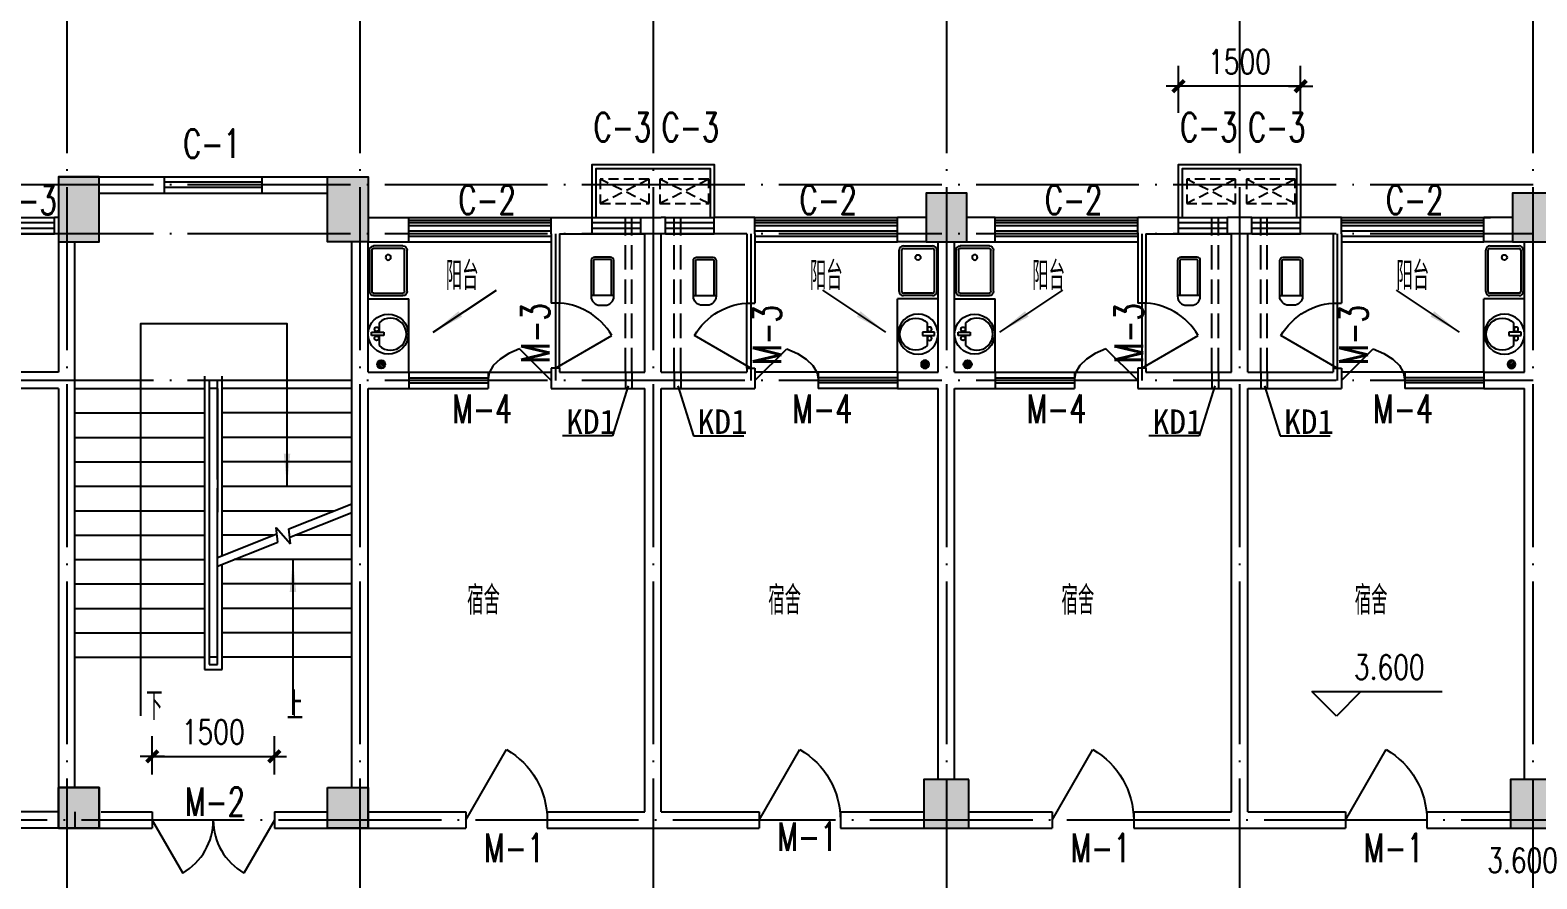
# Model space of a CAD drawing. Extents: x -105837 to 547563, y 466041 to 508041.
# Drawn here: x 81821 to 100320, y 488526 to 498948 of the extents above; entities that cross this region are included whole.
import ezdxf
from ezdxf.enums import TextEntityAlignment as Align

# ---------------------------------------------------------------- set-up
doc = ezdxf.new("R2010")
doc.units = 0
doc.header["$LTSCALE"] = 1000
doc.header["$MEASUREMENT"] = 0
for name, pattern in [('DASH', [0.35, 0.25, -0.1]), ('DOTE', [2.42, 2, -0.2, 0.02, -0.2]), ('HIDDEN2', [0.1875, 0.125, -0.0625])]:
    doc.linetypes.add(name, pattern=pattern)
doc.layers.get('0').update_dxf_attribs({"linetype": 'CONTINUOUS'})
doc.layers.get('DEFPOINTS').update_dxf_attribs({"linetype": 'CONTINUOUS'})
for name, color, linetype in [('2106', 2, 'CONTINUOUS'), ('COLUMN', 4, 'CONTINUOUS'), ('DOTE', 1, 'DOTE'), ('K-空调', 33, 'CONTINUOUS'), ('PUB_DIM', 3, 'CONTINUOUS'), ('STAIR', 2, 'CONTINUOUS'), ('S详图索引', 7, 'CONTINUOUS'), ('t-填充', 8, 'CONTINUOUS'), ('WALL', 255, 'CONTINUOUS'), ('WINDOW', 4, 'CONTINUOUS'), ('WINDOW_TEXT', 7, 'CONTINUOUS'), ('洁具', 6, 'CONTINUOUS'), ('管井', 5, 'CONTINUOUS'), ('门窗名称', 7, 'CONTINUOUS')]:
    doc.layers.add(name, color=color, linetype=linetype)
doc.styles.add('DIM_FONT', font='SIMPLEX.shx', dxfattribs={"width": 0.75})
doc.styles.add('SIMPLEX', font='SIMPLEX.SHX')
doc.styles.get("Standard").update_dxf_attribs({"font": 'txt.shx', "bigfont": 'hzdx.shx'})
doc.styles.add('国标仿宋', font='SIMPLEX.shx', dxfattribs={"width": 0.75, "bigfont": 'gbhzfs.shx'})
doc.styles.add('黑体', font='simhei.ttf', dxfattribs={"width": 0.7})
doc.dimstyles.new('DIMN', dxfattribs={"dimtxt": 300, "dimasz": 1, "dimexe": 250, "dimexo": 300, "dimgap": 150, "dimtad": 1, "dimdec": 0, "dimzin": 0, "dimdsep": 46, "dimtxsty": 'DIM_FONT', "dimblk": '_DIMX', "dimcen": 0.09, "dimclrt": 7, "dimadec": 0, "dimazin": 0, "dimtfac": 1, "dimtdec": 0, "dimtix": 1, "dimtmove": 2, "dimatfit": 3, "dimldrblk": '_DIMX', "dimfxl": 1, "dimtolj": 1, "dimtzin": 0, "dimarcsym": 0})

# ---------------------------------------------------------------- blocks, each defined once
blk = doc.blocks.new('10')
at = {"layer": '2106', "color": 8}
for points in [[(219229, 297660), (218729, 297660), (219229, 296860), (218729, 296860)], [(222529, 297660), (222029, 297660), (222529, 296860), (222029, 296860)], [(229879, 297460), (229379, 297460), (229879, 296860), (229379, 296860)], [(237079, 297460), (236579, 297460), (237079, 296860), (236579, 296860)], [(229904, 290260), (229354, 290260), (229904, 289660), (229354, 289660)], [(237104, 290260), (236554, 290260), (237104, 289660), (236554, 289660)], [(219229, 290160), (218729, 290160), (219229, 289660), (218729, 289660)], [(222529, 290160), (222029, 290160), (222529, 289660), (222029, 289660)]]:
    blk.add_solid(points, dxfattribs=at)
at = {"layer": 'COLUMN'}
for points in [[(219229, 297660), (218729, 297660), (218729, 296860), (219229, 296860)], [(222029, 297660), (222529, 297660), (222529, 296860), (222029, 296860)], [(229379, 296860), (229879, 296860), (229879, 297460), (229379, 297460)], [(236579, 296860), (237079, 296860), (237079, 297460), (236579, 297460)], [(229904, 290260), (229354, 290260), (229354, 289660), (229904, 289660)], [(236554, 289660), (237104, 289660), (237104, 290260), (236554, 290260)], [(219229, 290160), (218729, 290160), (218729, 289660), (219229, 289660)], [(218729, 290160), (219229, 290160), (219229, 289660), (218729, 289660)], [(222029, 290160), (222529, 290160), (222529, 289660), (222029, 289660)]]:
    blk.add_lwpolyline(points, close=True, dxfattribs=at)
blk = doc.blocks.new('_DIMX')
blk.add_line((-150, 0), (150, 0))
at = {"const_width": 50}
blk.add_lwpolyline([(-70, -70), (70, 70)], dxfattribs=at)
blk = doc.blocks.new('_dblk1')
for p, q in [((-0.5, 0), (-0.25, -0.433)), ((0.5, 0), (0.25, -0.433))]:
    blk.add_line(p, q)
for centre, start, end in [((-0.5, 0), 300, 0), ((0.5, 0), 180, 240)]:
    blk.add_arc(centre, 0.5, start, end)
at = {"layer": 'WINDOW_TEXT', "style": 'SIMPLEX', "flags": 9}
blk.add_attdef('A', text='', height=1, dxfattribs=at).set_placement((0, 1.5), align=Align.MIDDLE)
blk = doc.blocks.new('_WBLK')
for p, q in [((-0.5, 0.5), (0.5, 0.5)), ((0.5, 0.167), (-0.5, 0.167)), ((0.5, -0.167), (-0.5, -0.167)), ((-0.5, -0.5), (0.5, -0.5))]:
    blk.add_line(p, q)
at = {"layer": 'WINDOW_TEXT', "style": 'SIMPLEX', "flags": 9}
blk.add_attdef('A', text='', height=1, dxfattribs=at).set_placement((0, 1.5), align=Align.MIDDLE)
blk = doc.blocks.new('_A1SFU')
blk.add_line((-0.5, 0), (0, -0.866))
blk.add_arc((-0.5, 0), 1, 300, 0)
blk = doc.blocks.new('831OOUV1')
for p, q in [((100, 0), (-100, 0)), ((-140, -40), (-140, -480)), ((-110, -40), (-110, -470)), ((100, -30), (-100, -30)), ((110, -470), (110, -40)), ((140, -480), (140, -40)), ((140, -470), (-140, -470)), ((-30, -590), (30, -590))]:
    blk.add_line(p, q)
for centre, radius, start, end in [((-100, -40), 40, 90, 180), ((100, -40), 40, 0, 90), ((-100, -40), 10, 90, 180), ((100, -40), 10, 0, 90), ((-30, -480), 110, 180, 270), ((30, -480), 110, 270, 0)]:
    blk.add_arc(centre, radius, start, end)
at = {"width": 0.8, "flags": 9}
for tag in ['XSIZE', 'YSIZE']:
    blk.add_attdef(tag, (0, 0), '', height=0.5, dxfattribs=at)
blk = doc.blocks.new('_B8IMA')
for p, q in [((0.277, 1.929), (0.202, 1.656)), ((0.5, 0), (0.277, 1.929)), ((0.202, 1.656), (0.14, 1.31)), ((0.14, 1.31), (0.093, 0.906)), ((0.093, 0.906), (0.064, 0.463)), ((-0.5, 0.5), (0.056, 0.5)), ((0.064, 0.463), (0.055, 0)), ((0.056, 0.5), (0.056, -0.5)), ((-0.5, 0.15), (0.056, 0.15)), ((-0.5, -0.15), (0.056, -0.15)), ((-0.5, -0.5), (0.056, -0.5))]:
    blk.add_line(p, q)
blk = doc.blocks.new('831Q1OE7')
at = {"color": 0}
for p, q in [((-49, 7), (-7, 49)), ((-47, -18), (18, 47)), ((-35, -35), (35, 35)), ((-18, -47), (47, 18)), ((7, -49), (49, -7))]:
    blk.add_line(p, q, dxfattribs=at)
at = {"extrusion": (0, 0, -1)}
blk.add_ellipse((0, 0), major_axis=(35.4, 35.4), ratio=1, dxfattribs=at)
at = {"width": 0.8, "flags": 9}
for tag in ['XSIZE', 'YSIZE']:
    blk.add_attdef(tag, (0, 0), '', height=0.5, dxfattribs=at)
blk = doc.blocks.new('_E33IEP')
for p, q in [((44, -21), (44, 20)), ((44, 20), (194, 20)), ((135, 135), (135, 20)), ((194, 20), (194, -21)), ((194, -21), (44, -21)), ((135, -21), (135, -144))]:
    blk.add_line(p, q)
for centre, radius in [((248, -5), 246), ((106, 56), 26.7), ((105, -55), 26.7)]:
    blk.add_circle(centre, radius)
blk.add_arc((274, -5), 197, 225.2527, 134.7473)
at = {"style": 'DIM_FONT', "width": 0.8, "flags": 9}
for tag in ['XSIZE', 'YSIZE']:
    blk.add_attdef(tag, (0, 0), '', height=0.5, dxfattribs=at)
at = {"width": 0.8, "flags": 9}
for tag in ['YSIZE', 'XSIZE']:
    blk.add_attdef(tag, (2, -251), '', height=150, dxfattribs=at)
blk = doc.blocks.new('_dblk')
blk.add_line((-0.5, 0), (0, -0.866))
blk.add_arc((-0.5, 0), 1, 300, 0)
at = {"layer": 'WINDOW_TEXT', "style": 'SIMPLEX', "flags": 9}
blk.add_attdef('A', text='', height=1, dxfattribs=at).set_placement((0, 1.5), align=Align.MIDDLE)
blk = doc.blocks.new('_arrow')
blk.add_solid([(0, 0), (-1, 0.1), (-1, -0.1)])
blk = doc.blocks.new('831PN7ET')
for p, q in [((-255, 0), (255, 0)), ((-305, -410), (-305, -50)), ((-275, -410), (-275, -50)), ((-255, -30), (255, -30)), ((275, -50), (275, -410)), ((305, -50), (305, -410)), ((255, -430), (-255, -430)), ((255, -460), (-255, -460))]:
    blk.add_line(p, q)
blk.add_circle((165, -230), 32.5)
for centre, radius, start, end in [((-255, -50), 50, 90, 180), ((255, -50), 50, 0, 90), ((-255, -50), 20, 90, 180), ((255, -50), 20, 0, 90), ((-255, -410), 50, 180, 270), ((-255, -410), 20, 180, 270), ((255, -410), 50, 270, 0), ((255, -410), 20, 270, 0)]:
    blk.add_arc(centre, radius, start, end)
at = {"width": 0.8, "flags": 9}
for tag in ['XSIZE', 'YSIZE']:
    blk.add_attdef(tag, (0, 0), '', height=0.5, dxfattribs=at)
blk = doc.blocks.new('*D616')
at = {"layer": 'DEFPOINTS', "color": 0, "transparency": 16777216}
for p in [(95920, 498260), (95920, 497634), (97420, 497634)]:
    blk.add_point(p, dxfattribs=at)
at = {"layer": 'PUB_DIM', "color": 0, "lineweight": -2, "transparency": 16777216}
for p, q in [((95920, 497934), (95920, 498510)), ((97420, 497934), (97420, 498510)), ((97419, 498260), (95921, 498260))]:
    blk.add_line(p, q, dxfattribs=at)
at = {"layer": 'PUB_DIM', "color": 0, "lineweight": -2, "transparency": 16777216, "rotation": 180}
blk.add_blockref('_DIMX', (95920, 498260), dxfattribs=at)
at = {"layer": 'PUB_DIM', "color": 0, "lineweight": -2, "transparency": 16777216}
blk.add_blockref('_DIMX', (97420, 498260), dxfattribs=at)
at = {"layer": 'PUB_DIM', "color": 7, "transparency": 16777216, "insert": (96670, 498560), "char_height": 300, "attachment_point": 5, "style": 'DIM_FONT'}
blk.add_mtext('\\A1;1500', dxfattribs=at)

msp = doc.modelspace()

# ---------------------------------------------------------------- linework, layer by layer
for p, q in [((86470.1323, 496647.06735), (88220.1323, 496647.06735)), ((90720.1323, 496647.06735), (92470.1323, 496647.06735)), ((93670.1323, 496647.06735), (95420.1323, 496647.06735)), ((97920.1323, 496647.06735), (99751.34434, 496647.06735)), ((88320.1323, 494797.06735), (88320.1323, 495597.06735)), ((90620.1323, 494797.06735), (90620.1323, 495597.06735)), ((95520.1323, 494797.06735), (95520.1323, 495597.06735)), ((97820.1323, 495597.06735), (97820.1323, 494797.06735)), ((87443.47768, 494747.06735), (88220.1323, 494747.06735)), ((91496.78693, 494747.06735), (90720.1323, 494747.06735)), ((94643.47768, 494747.06735), (95420.1323, 494747.06735)), ((98696.78693, 494747.06735), (97920.1323, 494747.06735))]:
    msp.add_line(p, q)
at = {"layer": 'DOTE'}
for p, q in [((82270.1323, 499439.05978), (82270.1323, 476824.65569)), ((85870.1323, 499439.05978), (85870.1323, 476824.65569)), ((89470.1323, 499439.05978), (89470.1323, 476824.65569)), ((93070.1323, 499439.05978), (93070.1323, 476824.65569)), ((96670.1323, 499439.05978), (96670.1323, 476824.65569)), ((100270.1323, 499439.05978), (100270.1323, 476824.65569)), ((126894.95214, 497047.06735), (77176.09547, 497047.06735)), ((126894.95214, 496447.06735), (77176.09547, 496447.06735)), ((88270.1323, 496447.06735), (88270.1323, 494647.06735)), ((90670.1323, 496447.06735), (90670.1323, 494647.06735)), ((95470.1323, 496447.06735), (95470.1323, 494647.06735)), ((97870.1323, 496447.06735), (97870.1323, 494647.06735)), ((126894.95214, 494647.06735), (77176.09547, 494647.06735)), ((111070.1323, 489247.06735), (77176.09547, 489247.06735))]:
    msp.add_line(p, q, dxfattribs=at)
at = {"layer": 'K-空调', "linetype": 'HIDDEN2'}
for p, q in [((89421.08566, 497118.21471, 1272.79221), (88821.08566, 496818.21471, 1272.79221)), ((89421.08566, 496818.21471, 1272.79221), (88821.08566, 497118.21471, 1272.79221)), ((90153.54391, 496818.21471, 1272.79221), (89553.54391, 497118.21471, 1272.79221)), ((90153.54391, 497118.21471, 1272.79221), (89553.54391, 496818.21471, 1272.79221)), ((96621.08566, 496818.21471, 1272.79221), (96021.08566, 497118.21471, 1272.79221)), ((96621.08566, 497118.21471, 1272.79221), (96021.08566, 496818.21471, 1272.79221)), ((97353.54391, 497118.21471, 1272.79221), (96753.54391, 496818.21471, 1272.79221)), ((97353.54391, 496818.21471, 1272.79221), (96753.54391, 497118.21471, 1272.79221))]:
    msp.add_line(p, q, dxfattribs=at)
at = {"layer": 'K-空调'}
for points in [[(88720.1323, 496647.06735), (88720.1323, 497297.06735), (90220.1323, 497297.06735), (90220.1323, 496647.06735)], [(95920.1323, 496647.06735), (95920.1323, 497297.06735), (97420.1323, 497297.06735), (97420.1323, 496647.06735)], [(88770.1323, 496647.06735), (88770.1323, 497247.06735), (90170.1323, 497247.06735), (90170.1323, 496647.06735)], [(95970.1323, 496647.06735), (95970.1323, 497247.06735), (97370.1323, 497247.06735), (97370.1323, 496647.06735)]]:
    msp.add_lwpolyline(points, dxfattribs=at)
at = {"layer": 'K-空调', "linetype": 'HIDDEN2', "elevation": 1272.79221}
for points in [[(88821.08566, 497118.21471), (88821.08566, 496818.21471), (89421.08566, 496818.21471), (89421.08566, 497118.21471)], [(89553.54391, 497118.21471), (89553.54391, 496818.21471), (90153.54391, 496818.21471), (90153.54391, 497118.21471)], [(96021.08566, 497118.21471), (96021.08566, 496818.21471), (96621.08566, 496818.21471), (96621.08566, 497118.21471)], [(96753.54391, 497118.21471), (96753.54391, 496818.21471), (97353.54391, 496818.21471), (97353.54391, 497118.21471)]]:
    msp.add_lwpolyline(points, close=True, dxfattribs=at)
at = {"layer": 'PUB_DIM'}
for p, q in [((97558.72955, 490824.83851), (98158.72955, 490824.83851)), ((97858.72955, 490524.83851), (97558.72955, 490824.83851)), ((98158.72955, 490824.83851), (97858.72955, 490524.83851)), ((97858.72955, 490824.83851), (99157.30098, 490824.83851))]:
    msp.add_line(p, q, dxfattribs=at)
at = {"layer": 'PUB_DIM', "elevation": 1272.79221}
for points in [[(86770.20426, 495240.60548), (87545.0932, 495756.79931)], [(92326.96515, 495240.60548), (91552.07621, 495756.79931)], [(93725.53992, 495240.60548), (94500.42886, 495756.79931)], [(99370.06035, 495240.60548), (98595.17141, 495756.79931)]]:
    msp.add_lwpolyline(points, dxfattribs=at)
at = {"layer": 'PUB_DIM'}
for points in [[(84975.1323, 493347.06735), (84975.1323, 495341.84439), (83177.87478, 495341.84439), (83177.87478, 490529.02568)], [(85048.00387, 492447.06735), (85048.00387, 490540.34973)]]:
    msp.add_lwpolyline(points, dxfattribs=at)
at = {"layer": 'STAIR', "linetype": 'Continuous'}
for p, q in [((83960.1323, 494697.06735), (83960.1323, 491097.06735)), ((84180.1323, 492496.4734), (84180.1323, 494697.06735)), ((82370.1323, 494547.06735), (83960.1323, 494547.06735)), ((84020.1323, 494637.06735), (84020.1323, 491157.06735)), ((84120.1323, 494547.06735), (84020.1323, 494547.06735)), ((84020.1323, 494547.06735), (84020.1323, 491247.06735)), ((84120.1323, 493430.919), (84120.1323, 494637.06735)), ((84120.1323, 494547.06735), (84120.1323, 493028.37526)), ((85770.1323, 494547.06735), (84180.1323, 494547.06735)), ((82370.1323, 494247.06735), (83960.1323, 494247.06735)), ((85770.1323, 494247.06735), (84180.1323, 494247.06735)), ((82370.1323, 493947.06735), (83960.1323, 493947.06735)), ((85770.1323, 493947.06735), (84180.1323, 493947.06735)), ((82370.1323, 493647.06735), (83960.1323, 493647.06735)), ((85770.1323, 493647.06735), (84180.1323, 493647.06735)), ((82370.1323, 493347.06735), (83960.1323, 493347.06735)), ((84120.1323, 492472.4734), (84120.1323, 493323.21571)), ((84180.1323, 493347.06735), (85770.1323, 493347.06735)), ((82370.1323, 493047.06735), (83960.1323, 493047.06735)), ((84180.1323, 493047.06735), (85556.61719, 493047.06735)), ((84997.6265, 492823.47108), (85770.1323, 493132.4734)), ((85009.88711, 492720.67203), (85770.1323, 493024.7701)), ((84120.1323, 491157.06735), (84120.1323, 492920.67197)), ((84840.46076, 492838.52979), (85019.74464, 492638.0216)), ((84861.59211, 492661.35403), (84840.46076, 492838.52979)), ((85019.74464, 492638.0216), (84997.6265, 492823.47108)), ((82370.1323, 492747.06735), (83960.1323, 492747.06735)), ((84120.1323, 492472.4734), (84849.3315, 492764.15308)), ((84120.1323, 492364.7701), (84861.59211, 492661.35403)), ((84806.61719, 492747.06735), (84180.1323, 492747.06735)), ((85770.1323, 492747.06735), (85075.87543, 492747.06735)), ((82370.1323, 492447.06735), (83960.1323, 492447.06735)), ((85770.1323, 492447.06735), (84325.87543, 492447.06735)), ((84120.1323, 491247.06735), (84120.1323, 492364.7701)), ((84180.1323, 491097.06735), (84180.1323, 492388.7701)), ((82370.1323, 492147.06735), (83960.1323, 492147.06735)), ((85770.1323, 492147.06735), (84180.1323, 492147.06735)), ((82370.1323, 491847.06735), (83960.1323, 491847.06735)), ((85770.1323, 491847.06735), (84180.1323, 491847.06735)), ((82370.1323, 491547.06735), (83960.1323, 491547.06735)), ((85770.1323, 491547.06735), (84180.1323, 491547.06735)), ((82370.1323, 491247.06735), (83960.1323, 491247.06735)), ((84120.1323, 491247.06735), (84020.1323, 491247.06735)), ((84020.1323, 491157.06735), (84120.1323, 491157.06735)), ((85770.1323, 491247.06735), (84180.1323, 491247.06735)), ((83960.1323, 491097.06735), (84180.1323, 491097.06735))]:
    msp.add_line(p, q, dxfattribs=at)
at = {"layer": 't-填充', "color": 6}
for p, q in [((86470.1323, 496614.43616), (88220.1323, 496614.43616)), ((86470.1323, 496584.43616), (88220.1323, 496584.43616)), ((90720.1323, 496614.43616), (92470.1323, 496614.43616)), ((90720.1323, 496584.43616), (92470.1323, 496584.43616)), ((93670.1323, 496614.43616), (95420.1323, 496614.43616)), ((93670.1323, 496584.43616), (95420.1323, 496584.43616)), ((97920.1323, 496614.43616), (99670.1323, 496614.43616)), ((97920.1323, 496584.43616), (99670.1323, 496584.43616))]:
    msp.add_line(p, q, dxfattribs=at)
at = {"layer": 'WALL', "linetype": 'Continuous'}
for p, q in [((82170.1323, 497147.06735), (83470.1323, 497147.06735)), ((84670.1323, 497147.06735), (85470.1323, 497147.06735)), ((82670.1323, 496947.06735), (83470.1323, 496947.06735)), ((84670.1323, 496947.06735), (85470.1323, 496947.06735)), ((85970.1323, 496647.06735), (86470.1323, 496647.06735)), ((88220.1323, 496647.06735), (88720.1323, 496647.06735)), ((89320.1323, 496647.06735), (89370.1323, 496647.06735)), ((89370.1323, 496647.06735), (89570.1323, 496647.06735)), ((89620.1323, 496647.06735), (89570.1323, 496647.06735)), ((90720.1323, 496647.06735), (90220.1323, 496647.06735)), ((92820.1323, 496647.06735), (92470.1323, 496647.06735)), ((93670.1323, 496647.06735), (93320.1323, 496647.06735)), ((95920.1323, 496647.06735), (95420.1323, 496647.06735)), ((96820.1323, 496647.06735), (96520.1323, 496647.06735)), ((97920.1323, 496647.06735), (97420.1323, 496647.06735)), ((100020.1323, 496647.06735), (99670.1323, 496647.06735)), ((82170.1323, 496447.06735), (82170.1323, 494747.06735)), ((82170.1323, 496347.06735), (82170.1323, 494747.06735)), ((82370.1323, 489647.06735), (82370.1323, 496347.06735)), ((85770.1323, 489647.06735), (85770.1323, 496347.06735)), ((85970.1323, 494747.06735), (85970.1323, 496347.06735)), ((85970.1323, 496347.06735), (86470.1323, 496347.06735)), ((88320.1323, 496447.06735), (88720.1323, 496447.06735)), ((89320.1323, 496447.06735), (89370.1323, 496447.06735)), ((89370.1323, 494747.06735), (89370.1323, 496447.06735)), ((89620.1323, 496447.06735), (89570.1323, 496447.06735)), ((89570.1323, 494747.06735), (89570.1323, 496447.06735)), ((90620.1323, 496447.06735), (90220.1323, 496447.06735)), ((92820.1323, 496347.06735), (92470.1323, 496347.06735)), ((92970.1323, 494747.06735), (92970.1323, 496347.06735)), ((93170.1323, 494747.06735), (93170.1323, 496347.06735)), ((93320.1323, 496347.06735), (93670.1323, 496347.06735)), ((95520.1323, 496447.06735), (95920.1323, 496447.06735)), ((96520.1323, 496447.06735), (96570.1323, 496447.06735)), ((96570.1323, 494747.06735), (96570.1323, 496447.06735)), ((96770.1323, 494747.06735), (96770.1323, 496447.06735)), ((96820.1323, 496447.06735), (96770.1323, 496447.06735)), ((97820.1323, 496447.06735), (97420.1323, 496447.06735)), ((100020.1323, 496347.06735), (99670.1323, 496347.06735)), ((100170.1323, 494747.06735), (100170.1323, 496347.06735)), ((82170.1323, 494747.06735), (81120.1323, 494747.06735)), ((85970.1323, 494747.06735), (86470.1323, 494747.06735)), ((88320.1323, 494747.06735), (89370.1323, 494747.06735)), ((89570.1323, 494747.06735), (90620.1323, 494747.06735)), ((92470.1323, 494747.06735), (92970.1323, 494747.06735)), ((93170.1323, 494747.06735), (93670.1323, 494747.06735)), ((95520.1323, 494747.06735), (96570.1323, 494747.06735)), ((96770.1323, 494747.06735), (97820.1323, 494747.06735)), ((99670.1323, 494747.06735), (100170.1323, 494747.06735)), ((82170.1323, 494547.06735), (81020.1323, 494547.06735)), ((82170.1323, 494547.06735), (82170.1323, 489147.06735)), ((85970.1323, 494547.06735), (86470.1323, 494547.06735)), ((85970.1323, 489147.06735), (85970.1323, 494547.06735)), ((88220.1323, 494547.06735), (89370.1323, 494547.06735)), ((89370.1323, 489347.06735), (89370.1323, 494547.06735)), ((89570.1323, 494547.06735), (90720.1323, 494547.06735)), ((89570.1323, 489347.06735), (89570.1323, 494547.06735)), ((92470.1323, 494547.06735), (92970.1323, 494547.06735)), ((92970.1323, 489747.06735), (92970.1323, 494547.06735)), ((93170.1323, 494547.06735), (93670.1323, 494547.06735)), ((93170.1323, 489747.06735), (93170.1323, 494547.06735)), ((95420.1323, 494547.06735), (96570.1323, 494547.06735)), ((96570.1323, 489347.06735), (96570.1323, 494547.06735)), ((96770.1323, 494547.06735), (97920.1323, 494547.06735)), ((96770.1323, 489347.06735), (96770.1323, 494547.06735)), ((99670.1323, 494547.06735), (100170.1323, 494547.06735)), ((100170.1323, 489747.06735), (100170.1323, 494547.06735)), ((85970.1323, 489347.06735), (87170.1323, 489347.06735)), ((88170.1323, 489347.06735), (89370.1323, 489347.06735)), ((89570.1323, 489347.06735), (90770.1323, 489347.06735)), ((91770.1323, 489347.06735), (92795.13154, 489347.06735)), ((93345.1323, 489347.06735), (94370.1323, 489347.06735)), ((95370.1323, 489347.06735), (96570.1323, 489347.06735)), ((96770.1323, 489347.06735), (97970.1323, 489347.06735)), ((98970.1323, 489347.06735), (99995.13154, 489347.06735)), ((82170.1323, 489147.06735), (82369.6323, 489147.06735)), ((82370.1323, 489147.56735), (82369.6323, 489147.06735)), ((85970.1323, 489147.06735), (87170.1323, 489147.06735)), ((88170.1323, 489147.06735), (89470.1323, 489147.06735)), ((89470.1323, 489147.06735), (90770.1323, 489147.06735)), ((91770.1323, 489147.06735), (93345.1323, 489147.06735)), ((93345.1323, 489147.06735), (94370.1323, 489147.06735)), ((95370.1323, 489147.06735), (96670.1323, 489147.06735)), ((96670.1323, 489147.06735), (97970.1323, 489147.06735)), ((98970.1323, 489147.06735), (100545.1323, 489147.06735))]:
    msp.add_line(p, q, dxfattribs=at)
at = {"layer": 'WALL'}
for p, q in [((83470.1323, 496947.06735), (83470.1323, 497147.06735)), ((84670.1323, 496947.06735), (84670.1323, 497147.06735)), ((82170.1323, 496647.06735), (82120.1323, 496647.06735)), ((82120.1323, 496447.06735), (82120.1323, 496647.06735)), ((86470.1323, 496347.06735), (86470.1323, 496647.06735)), ((88220.1323, 496447.06735), (88220.1323, 496647.06735)), ((88720.1323, 496447.06735), (88720.1323, 496647.06735)), ((89320.1323, 496447.06735), (89320.1323, 496647.06735)), ((89620.1323, 496447.06735), (89620.1323, 496647.06735)), ((90220.1323, 496447.06735), (90220.1323, 496647.06735)), ((90720.1323, 496447.06735), (90720.1323, 496647.06735)), ((92470.1323, 496347.06735), (92470.1323, 496647.06735)), ((93670.1323, 496347.06735), (93670.1323, 496647.06735)), ((95420.1323, 496447.06735), (95420.1323, 496647.06735)), ((95920.1323, 496447.06735), (95920.1323, 496647.06735)), ((96520.1323, 496447.06735), (96520.1323, 496647.06735)), ((96820.1323, 496447.06735), (96820.1323, 496647.06735)), ((97420.1323, 496447.06735), (97420.1323, 496647.06735)), ((97920.1323, 496447.06735), (97920.1323, 496647.06735)), ((99670.1323, 496347.06735), (99670.1323, 496647.06735)), ((82170.1323, 496447.06735), (82120.1323, 496447.06735)), ((88220.1323, 496447.06735), (88220.1323, 495597.06735)), ((88320.1323, 496447.06735), (88320.1323, 495597.06735)), ((90620.1323, 496447.06735), (90620.1323, 495597.06735)), ((90720.1323, 496447.06735), (90720.1323, 495597.06735)), ((95420.1323, 496447.06735), (95420.1323, 495597.06735)), ((95520.1323, 496447.06735), (95520.1323, 495597.06735)), ((97820.1323, 496447.06735), (97820.1323, 495597.06735)), ((97920.1323, 496447.06735), (97920.1323, 495597.06735)), ((88320.1323, 495597.06735), (88220.1323, 495597.06735)), ((90620.1323, 495597.06735), (90720.1323, 495597.06735)), ((95520.1323, 495597.06735), (95420.1323, 495597.06735)), ((97820.1323, 495597.06735), (97920.1323, 495597.06735)), ((86470.1323, 494747.06735), (86470.1323, 494547.06735)), ((88220.1323, 494797.06735), (88220.1323, 494747.06735)), ((88320.1323, 494797.06735), (88220.1323, 494797.06735)), ((88220.1323, 494747.06735), (88220.1323, 494547.06735)), ((88320.1323, 494797.06735), (88320.1323, 494747.06735)), ((90620.1323, 494797.06735), (90620.1323, 494747.06735)), ((90620.1323, 494797.06735), (90720.1323, 494797.06735)), ((90720.1323, 494797.06735), (90720.1323, 494747.06735)), ((90720.1323, 494747.06735), (90720.1323, 494547.06735)), ((92470.1323, 494747.06735), (92470.1323, 494547.06735)), ((93670.1323, 494747.06735), (93670.1323, 494547.06735)), ((95520.1323, 494797.06735), (95420.1323, 494797.06735)), ((95420.1323, 494797.06735), (95420.1323, 494747.06735)), ((95420.1323, 494747.06735), (95420.1323, 494547.06735)), ((95520.1323, 494797.06735), (95520.1323, 494747.06735)), ((97820.1323, 494797.06735), (97920.1323, 494797.06735)), ((97820.1323, 494797.06735), (97820.1323, 494747.06735)), ((97920.1323, 494797.06735), (97920.1323, 494747.06735)), ((97920.1323, 494747.06735), (97920.1323, 494547.06735)), ((99670.1323, 494747.06735), (99670.1323, 494547.06735)), ((82170.1323, 489347.06735), (80970.1323, 489347.06735)), ((82370.1323, 489347.06735), (82370.1323, 489147.56735)), ((82695.1323, 489347.06735), (83320.1323, 489347.06735)), ((83320.1323, 489347.06735), (83320.1323, 489147.06735)), ((84820.1323, 489347.06735), (85470.13306, 489347.06735)), ((84820.1323, 489347.06735), (84820.1323, 489147.06735)), ((87170.1323, 489347.06735), (87170.1323, 489147.06735)), ((88170.1323, 489347.06735), (88170.1323, 489147.06735)), ((90770.1323, 489347.06735), (90770.1323, 489147.06735)), ((91770.1323, 489347.06735), (91770.1323, 489147.06735)), ((94370.1323, 489347.06735), (94370.1323, 489147.06735)), ((95370.1323, 489347.06735), (95370.1323, 489147.06735)), ((97970.1323, 489347.06735), (97970.1323, 489147.06735)), ((98970.1323, 489347.06735), (98970.1323, 489147.06735)), ((82170.1323, 489147.06735), (80970.1323, 489147.06735)), ((82370.1323, 489147.06735), (83320.1323, 489147.06735)), ((84820.1323, 489147.06735), (85970.1323, 489147.06735))]:
    msp.add_line(p, q, dxfattribs=at)
at = {"layer": '洁具'}
for p, q in [((85970.1323, 495647.06735), (86470.1323, 495647.06735)), ((86470.1323, 494747.06735), (86470.1323, 495647.06735)), ((92470.1323, 494747.06735), (92470.1323, 495647.06735)), ((92970.1323, 495647.06735), (92470.1323, 495647.06735)), ((93170.1323, 495647.06735), (93670.1323, 495647.06735)), ((93670.1323, 494747.06735), (93670.1323, 495647.06735)), ((99670.1323, 494747.06735), (99670.1323, 495647.06735)), ((100170.1323, 495647.06735), (99670.1323, 495647.06735))]:
    msp.add_line(p, q, dxfattribs=at)
at = {"layer": '管井', "linetype": 'DASH', "ltscale": 1.2}
for p, q in [((89130.1336, 494747.06735), (89130.1336, 496647.06735)), ((89210.1336, 494747.06735), (89210.1336, 496647.06735)), ((89730.131, 494747.06735), (89730.131, 496647.06735)), ((89810.131, 494747.06735), (89810.131, 496647.06735)), ((96330.1336, 494747.06735), (96330.1336, 496647.06735)), ((96410.1336, 494747.06735), (96410.1336, 496647.06735)), ((96930.131, 494747.06735), (96930.131, 496647.06735)), ((97010.131, 494747.06735), (97010.131, 496647.06735))]:
    msp.add_line(p, q, dxfattribs=at)
at = {"layer": '管井', "ltscale": 0.5}
for p, q in [((89130.1336, 494747.06735), (89130.13252, 494547.06735)), ((89210.1336, 494747.06735), (89210.13252, 494547.06735)), ((89730.131, 494747.06735), (89730.13208, 494547.06735)), ((89810.131, 494747.06735), (89810.13208, 494547.06735)), ((96330.1336, 494747.06735), (96330.13252, 494547.06735)), ((96410.1336, 494747.06735), (96410.13252, 494547.06735)), ((96930.131, 494747.06735), (96930.13208, 494547.06735)), ((97010.131, 494747.06735), (97010.13208, 494547.06735)), ((89165.54725, 494581.37311), (88972.8003, 493967.32445)), ((89774.71735, 494581.37311), (89967.46431, 493967.32445)), ((96365.54725, 494581.37311), (96172.8003, 493967.32445)), ((96974.71735, 494581.37311), (97167.46431, 493967.32445)), ((88972.8003, 493967.32445), (88356.93112, 493967.32339)), ((89967.46431, 493967.32445), (90583.33348, 493967.32339)), ((96172.8003, 493967.32445), (95556.93112, 493967.32339)), ((97167.46431, 493967.32445), (97783.33348, 493967.32339))]:
    msp.add_line(p, q, dxfattribs=at)

# ---------------------------------------------------------------- block references
at = {"layer": 'COLUMN'}
msp.add_blockref('10', (-136558.38779, 199486.74693), dxfattribs=at)
at = {"layer": 'PUB_DIM'}
for p, xscale, yscale, zscale, rotation in [((86770.20426, 495240.60548, 1272.79221), -400.0000000000549, 400, 400, 33.66964800800097), ((92326.96515, 495240.60548, 1272.79221), 400.0000000000559, 400.0000000000559, 400.0000000000559, 326.3303519919988), ((93725.53992, 495240.60548, 1272.79221), -400.0000000000549, 400, 400, 33.66964800800097), ((99370.06035, 495240.60548, 1272.79221), 400.0000000000559, 400.0000000000559, 400.0000000000559, 326.3303519919988), ((84975.1323, 493347.06735), 400, 400, 400, 270), ((85048.00387, 492447.06735), 400, 400, 400, 90)]:
    msp.add_blockref('_arrow', p, dxfattribs=dict(at, xscale=xscale, yscale=yscale, zscale=zscale, rotation=rotation))
at = {"layer": 't-填充', "xscale": -1}
for p in [(86131.34003, 494843.33751, 1272.79221), (93331.34003, 494843.33751, 1272.79221)]:
    msp.add_blockref('831Q1OE7', p, dxfattribs=at)
at = {"layer": 't-填充'}
for p in [(92808.92457, 494843.33751, 1272.79221), (100008.92457, 494843.33751, 1272.79221)]:
    msp.add_blockref('831Q1OE7', p, dxfattribs=at)
at = {"layer": 'WINDOW'}
for name, p, xscale, yscale, zscale in [('_WBLK', (84070.1323, 497047.06735), 1200, 199.9999999998836, 1200), ('_WBLK', (81820.1323, 496547.06735), 600, 200, 600), ('_WBLK', (87345.1323, 496447.06735), 1750, 199.999999999156, 1750), ('_WBLK', (89020.1323, 496547.06735), 600, 199.9999999999709, 600), ('_WBLK', (89920.1323, 496547.06735), 600, 200.0000000000582, 600), ('_WBLK', (91595.1323, 496447.06735), 1750.000000000029, 200.0000000008149, 1750.000000000029), ('_WBLK', (94545.1323, 496447.06735), 1749.999999999971, 200.0000000011059, 1749.999999999971), ('_WBLK', (96220.1323, 496547.06735), 600, 200.0000000016589, 600), ('_WBLK', (97120.1323, 496547.06735), 600, 199.9999999985739, 600), ('_WBLK', (98795.1323, 496447.06735), 1750.000000000029, 199.9999999990978, 1750.000000000029), ('_dblk1', (84070.1323, 489247.06735), 1500, 1500, 1500)]:
    msp.add_blockref(name, p, dxfattribs=dict(at, xscale=xscale, yscale=yscale, zscale=zscale))
for name, p, xscale, yscale, zscale, rotation in [('_A1SFU', (88270.1323, 495197.06735), 800, 800, 800, 90), ('_A1SFU', (90670.1323, 495197.06735), 800, -800, 800, 90), ('_dblk', (95470.1323, 495197.06735), 800, 800, 800, 90), ('_dblk', (97870.1323, 495197.06735), 800, -800, 800, 90), ('_B8IMA', (87345.1323, 494647.06735), -1750, -200.0000000001746, 1750, 180), ('_B8IMA', (91595.1323, 494647.06735), 1750, -200.0000000001746, 1750, 180.0000000000171), ('_B8IMA', (94545.1323, 494647.06735), -1750, -200, 1750, 180), ('_B8IMA', (98795.1323, 494647.06735), 1750, -200, 1750, 180), ('_dblk', (87670.1323, 489247.06735), -1000, 1000, 1000, 180), ('_dblk', (91270.1323, 489247.06735), -1000.000000000233, 1000.000000000233, 1000.000000000233, 180), ('_dblk', (94870.1323, 489247.06735), -1000, 1000, 1000, 180), ('_dblk', (98470.1323, 489247.06735), -1000, 1000, 1000, 180)]:
    msp.add_blockref(name, p, dxfattribs=dict(at, xscale=xscale, yscale=yscale, zscale=zscale, rotation=rotation))
at = {"layer": '洁具', "xscale": -1, "rotation": 270}
for p in [(86448.23609, 495992.45574), (93648.23609, 495992.45574)]:
    msp.add_blockref('831PN7ET', p, dxfattribs=at)
at = {"layer": '洁具'}
for name, p in [('831OOUV1', (88848.25415, 496159.74745)), ('831OOUV1', (96048.25415, 496159.74745)), ('_E33IEP', (85970.1323, 495219.74239)), ('_E33IEP', (93170.1323, 495219.74239))]:
    msp.add_blockref(name, p, dxfattribs=at)
at = {"layer": '洁具', "xscale": -1}
for name, p in [('831OOUV1', (90104.1034, 496159.74745)), ('831OOUV1', (97304.1034, 496159.74745)), ('_E33IEP', (92970.1323, 495219.74239)), ('_E33IEP', (100170.1323, 495219.74239))]:
    msp.add_blockref(name, p, dxfattribs=at)
at = {"layer": '洁具', "rotation": 90}
for p in [(92492.02851, 495992.45574), (99692.02851, 495992.45574)]:
    msp.add_blockref('831PN7ET', p, dxfattribs=at)

# ---------------------------------------------------------------- texts
at = {"layer": 'PUB_DIM', "color": 7, "style": 'DIM_FONT', "width": 0.75}
for p in [(98508.01526, 491124.83851), (100145.38837, 488753.71915)]:
    msp.add_text('3.600', height=300, dxfattribs=at).set_placement(p, align=Align.MIDDLE)
at = {"layer": 'S详图索引', "style": '国标仿宋', "width": 0.8}
for s, p in [('阳台', (86924.14428, 495756.07454, 1272.79221)), ('阳台', (91394.22558, 495756.07454, 1272.79221)), ('阳台', (94124.14428, 495756.07454, 1272.79221)), ('阳台', (98594.22558, 495756.07454, 1272.79221)), ('宿舍', (87186.40077, 491772.01901)), ('宿舍', (90883.198, 491772.01901)), ('宿舍', (94483.198, 491772.01901)), ('宿舍', (98083.198, 491772.01901)), ('下', (83243.94731, 490474.94914)), ('上', (84970.95505, 490474.94914))]:
    msp.add_text(s, height=350, dxfattribs=at).set_placement(p)
at = {"layer": '管井', "ltscale": 0.5, "style": '黑体'}
for rotation, p in [(0.000310947, (88710.54944, 494139.68496)), (359.999689053, (90323.78494, 494139.68496)), (0.000310947, (95910.54944, 494139.68496)), (359.999689053, (97523.78494, 494139.68496))]:
    msp.add_text('KD1', height=300, rotation=rotation, dxfattribs=at).set_placement(p, align=Align.MIDDLE)
at = {"layer": '门窗名称', "style": '国标仿宋', "width": 0.7}
for s, p in [('C-3', (88740.63062, 497582.06717)), ('C-3', (89575.9133, 497582.06717)), ('C-3', (95940.63062, 497582.06717)), ('C-3', (96775.9133, 497582.06717)), ('C-1', (83701.07086, 497379.05931)), ('C-3', (81442.79212, 496684.16632)), ('C-2', (87080.70362, 496689.63742)), ('C-2', (91268.75838, 496689.63742)), ('C-2', (94280.70362, 496689.63742)), ('C-2', (98468.75838, 496689.63742)), ('M-4', (87005.15454, 494122.19318)), ('M-4', (91181.89789, 494122.19318)), ('M-4', (94055.89066, 494122.19318)), ('M-4', (98310.56183, 494122.19318)), ('M-2', (83722.36005, 489297.80477)), ('M-1', (90995.6038, 488869.60046)), ('M-1', (87395.6038, 488730.91061)), ('M-1', (94595.6038, 488730.91061)), ('M-1', (98195.6038, 488730.91061))]:
    msp.add_text(s, height=350, dxfattribs=at).set_placement(p)
for p in [(88199.46208, 494858.98317), (91043.1134, 494835.36545), (95485.35755, 494858.98317), (98243.1134, 494835.36545)]:
    msp.add_text('M-3', height=350, rotation=90, dxfattribs=at).set_placement(p)

# ---------------------------------------------------------------- dimensions: what is measured, and where the dimension line sits
at = {"layer": 'PUB_DIM'}
dim = msp.add_aligned_dim(p1=(97420.1323, 497634.26825, 1272.79221), p2=(95920.1323, 497634.26825, 1272.79221), distance=-626.16635, dimstyle='DIMN', dxfattribs=at)
dim.commit()
dim.dimension.update_dxf_attribs({"geometry": '*D616', "text_midpoint": (96670.1323, 498560.4346, 1272.79221)})
msp.add_aligned_dim(p1=(83320.1323, 489507.88094, 1272.79221), p2=(84820.1323, 489507.88094, 1272.79221), distance=522.01633, dimstyle='DIMN', dxfattribs=at).render()

doc.saveas('drawing.dxf')
